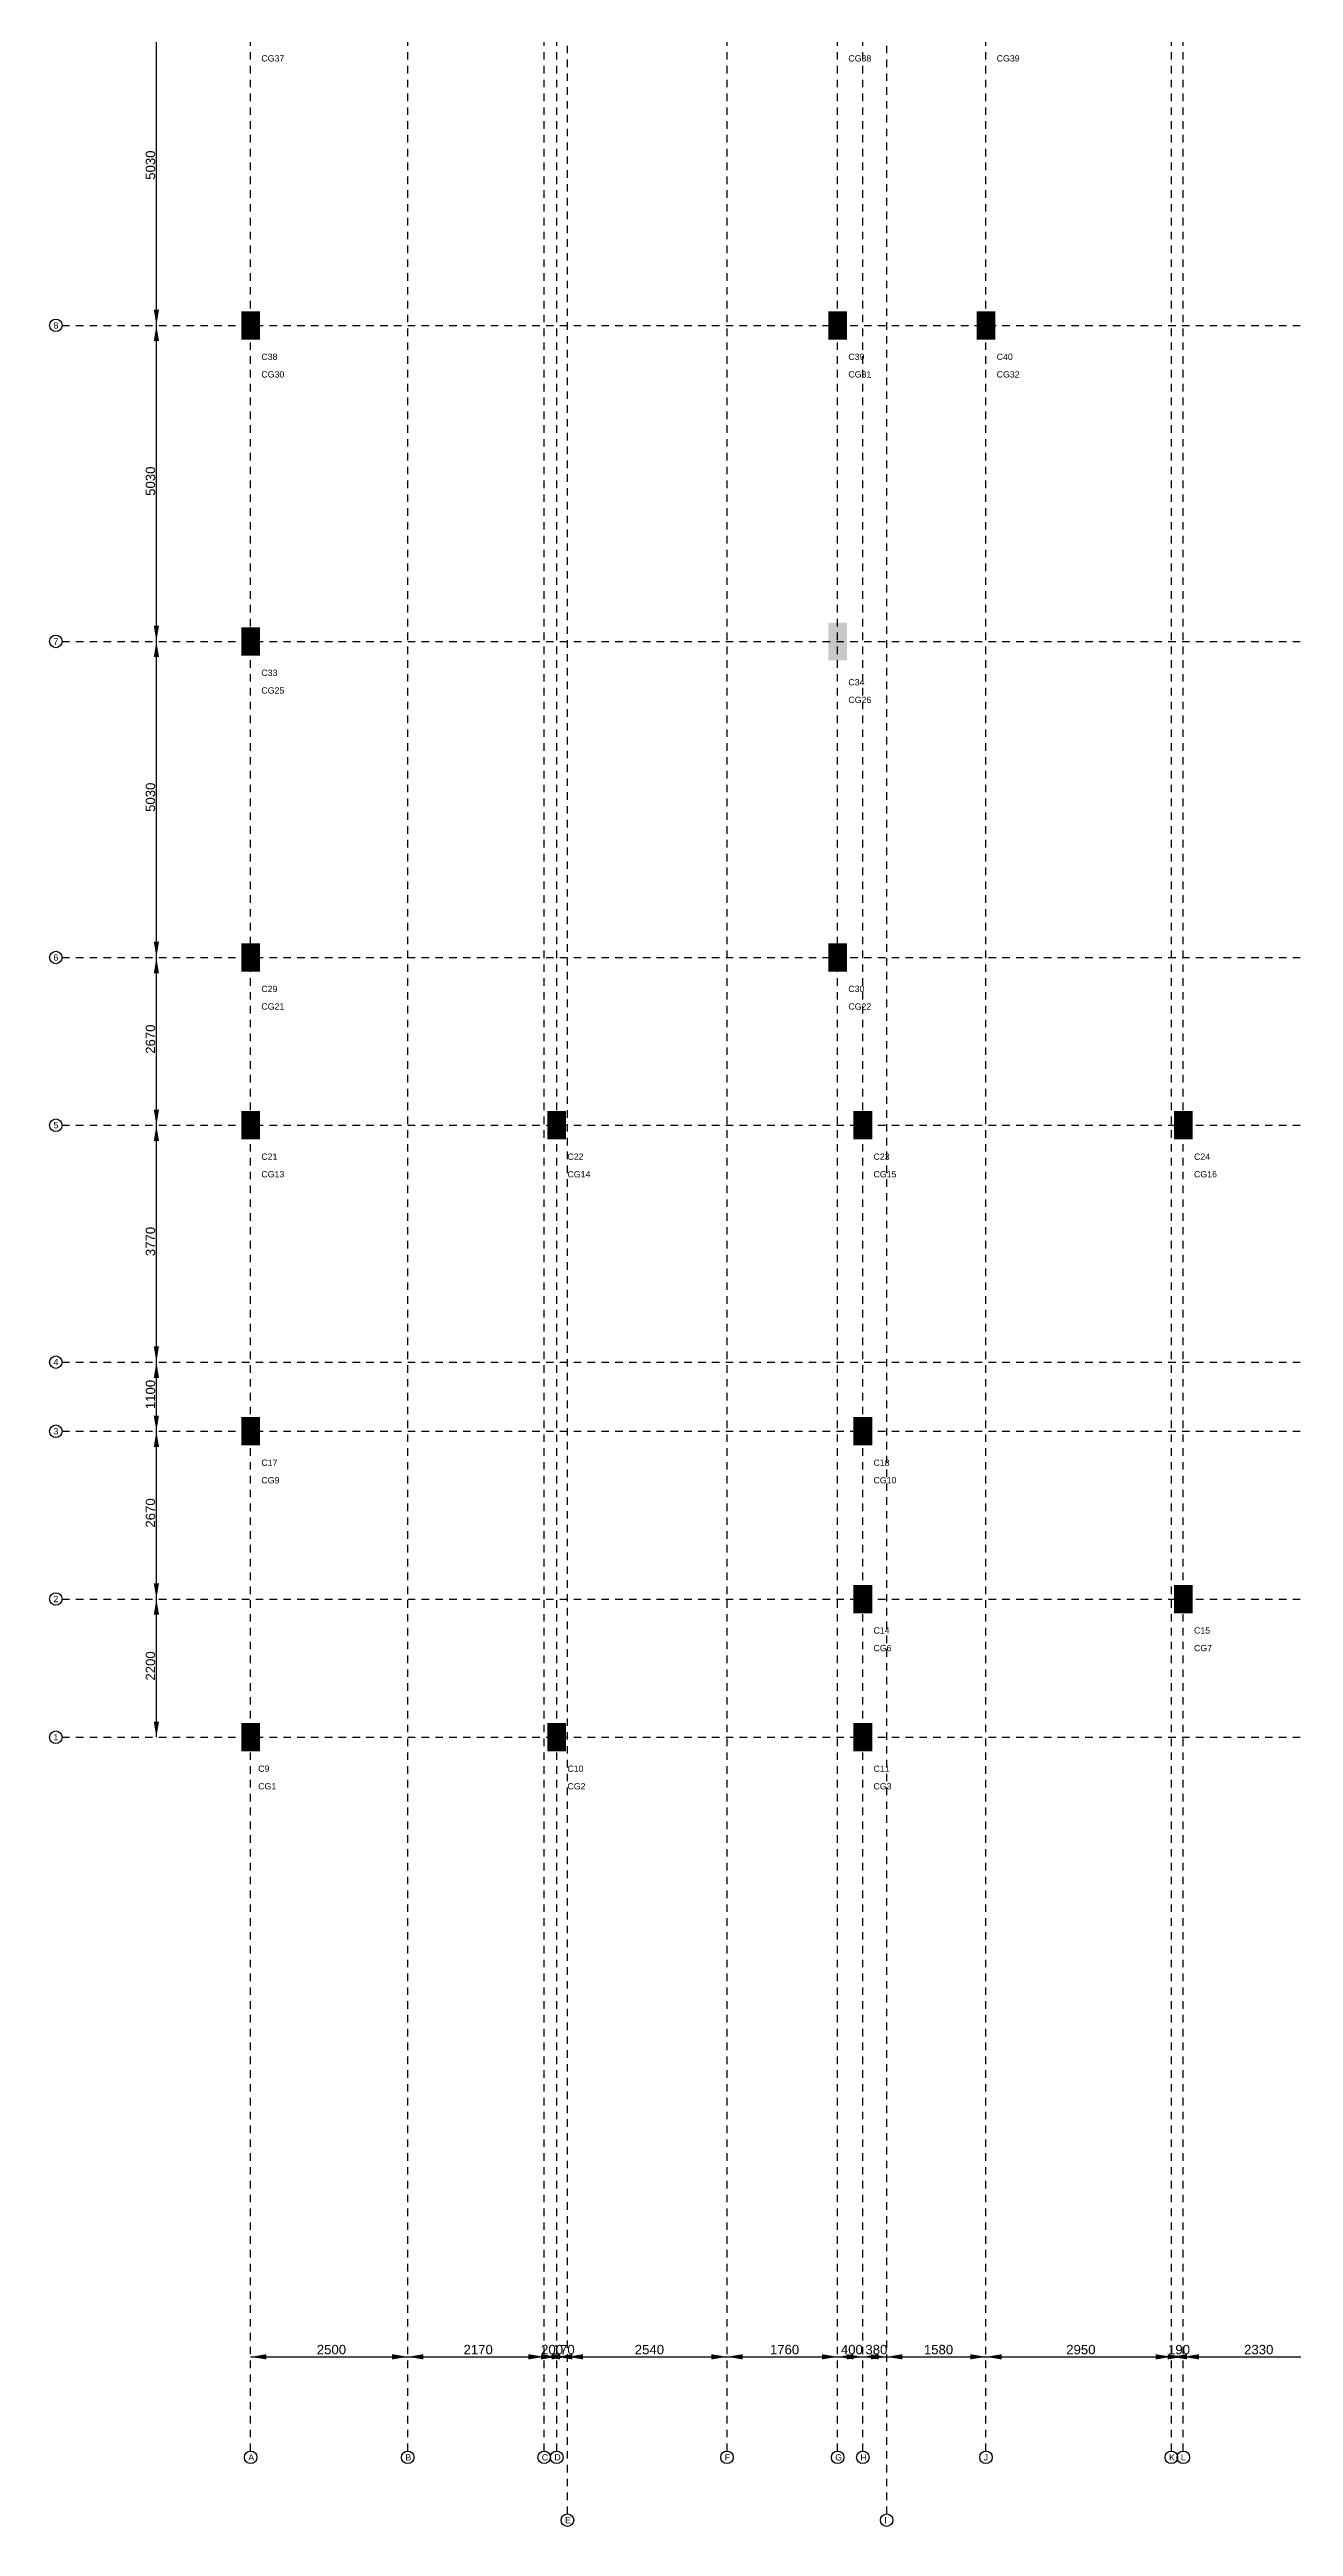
# Model space of a CAD drawing. Extents: x 28 to 264, y -211 to 74.
# Drawn here: x 28.18 to 47.97, y -4.95 to 34.47 of the extents above; entities that cross this region are included whole.
import ezdxf

# ---------------------------------------------------------------- set-up
doc = ezdxf.new("R2010")
doc.units = 0
doc.linetypes.add('ACAD_ISO02W100', pattern=[15, 12, -3])
for name, color, linetype in [('CenterLine', 253, 'CONTINUOUS'), ('Column_Group', 3, 'CONTINUOUS'), ('Column_Name', 4, 'CONTINUOUS'), ('Columns', 6, 'CONTINUOUS'), ('Grid_Dimension', 7, 'CONTINUOUS'), ('Gridname', 7, 'CONTINUOUS')]:
    doc.layers.add(name, color=color, linetype=linetype)
doc.styles.add('STRUDS_Arial', font='ARIAL.TTF', dxfattribs={"height": 0.04})
doc.styles.add('stylebar', font='ARIAL.TTF', dxfattribs={"height": 0.04})

msp = doc.modelspace()

# ---------------------------------------------------------------- linework, layer by layer
at = {"layer": 'Centerline', "linetype": 'ACAD_ISO02W100', "ltscale": 0.01}
for p, q in [((36.418, -4.75), (36.418, 59.38)), ((41.498, -4.75), (41.498, 59.38)), ((31.378, -3.75), (31.378, 58.38)), ((33.878, -3.75), (33.878, 58.38)), ((36.048, -3.75), (36.048, 58.38)), ((36.248, -3.75), (36.248, 58.38)), ((38.958, -3.75), (38.958, 58.38)), ((40.718, -3.75), (40.718, 58.38)), ((41.118, -3.75), (41.118, 58.38)), ((43.078, -3.75), (43.078, 58.38)), ((46.028, -3.75), (46.028, 58.38)), ((46.218, -3.75), (46.218, 58.38)), ((28.378, 30.08), (68.558, 30.08)), ((28.378, 25.05), (68.558, 25.05)), ((28.378, 20.02), (68.558, 20.02)), ((28.378, 17.35), (68.558, 17.35)), ((28.378, 13.58), (68.558, 13.58)), ((28.378, 12.48), (68.558, 12.48)), ((28.378, 9.81), (68.558, 9.81)), ((28.378, 7.61), (68.558, 7.61))]:
    msp.add_line(p, q, dxfattribs=at)
at = {"layer": 'Columns'}
for points in [[(31.228, 29.855), (31.228, 30.305), (31.528, 29.855), (31.528, 30.305)], [(40.568, 29.855), (40.568, 30.305), (40.868, 29.855), (40.868, 30.305)], [(42.928, 29.855), (42.928, 30.305), (43.228, 29.855), (43.228, 30.305)], [(31.228, 24.825), (31.228, 25.275), (31.528, 24.825), (31.528, 25.275)], [(40.568, 24.75), (40.568, 25.35), (40.868, 24.75), (40.868, 25.35)], [(31.228, 19.795), (31.228, 20.245), (31.528, 19.795), (31.528, 20.245)], [(40.568, 19.795), (40.568, 20.245), (40.868, 19.795), (40.868, 20.245)], [(31.228, 17.125), (31.228, 17.575), (31.528, 17.125), (31.528, 17.575)], [(36.098, 17.125), (36.098, 17.575), (36.398, 17.125), (36.398, 17.575)], [(40.968, 17.125), (40.968, 17.575), (41.268, 17.125), (41.268, 17.575)], [(46.068, 17.125), (46.068, 17.575), (46.368, 17.125), (46.368, 17.575)], [(31.228, 12.255), (31.228, 12.705), (31.528, 12.255), (31.528, 12.705)], [(40.968, 12.255), (40.968, 12.705), (41.268, 12.255), (41.268, 12.705)], [(40.968, 9.585), (40.968, 10.035), (41.268, 9.585), (41.268, 10.035)], [(46.068, 9.585), (46.068, 10.035), (46.368, 9.585), (46.368, 10.035)], [(31.228, 7.385), (31.228, 7.835), (31.528, 7.385), (31.528, 7.835)], [(36.098, 7.385), (36.098, 7.835), (36.398, 7.385), (36.398, 7.835)], [(40.968, 7.385), (40.968, 7.835), (41.268, 7.385), (41.268, 7.835)]]:
    msp.add_solid(points, dxfattribs=at)
at = {"layer": 'Grid_Dimension'}
for p, q in [((29.878, 30.08), (29.878, 35.11)), ((29.878, 25.05), (29.878, 30.08)), ((29.878, 20.02), (29.878, 25.05)), ((29.878, 17.35), (29.878, 20.02)), ((29.878, 13.58), (29.878, 17.35)), ((29.878, 12.48), (29.878, 13.58)), ((29.878, 9.81), (29.878, 12.48)), ((29.878, 7.61), (29.878, 9.81)), ((31.378, -2.25), (33.878, -2.25)), ((33.878, -2.25), (36.048, -2.25)), ((36.048, -2.25), (36.248, -2.25)), ((36.248, -2.25), (36.418, -2.25)), ((36.418, -2.25), (38.958, -2.25)), ((38.958, -2.25), (40.718, -2.25)), ((40.718, -2.25), (41.118, -2.25)), ((41.118, -2.25), (41.498, -2.25)), ((41.498, -2.25), (43.078, -2.25)), ((43.078, -2.25), (46.028, -2.25)), ((46.028, -2.25), (46.218, -2.25)), ((46.218, -2.25), (48.548, -2.25))]:
    msp.add_line(p, q, dxfattribs=at)
for points in [[(29.878, 30.08), (29.8364, 30.33), (29.878, 30.08), (29.9196, 30.33)], [(29.878, 30.08), (29.8364, 29.83), (29.878, 30.08), (29.9196, 29.83)], [(29.878, 25.05), (29.8364, 25.3), (29.878, 25.05), (29.9196, 25.3)], [(29.878, 25.05), (29.8364, 24.8), (29.878, 25.05), (29.9196, 24.8)], [(29.878, 20.02), (29.8364, 20.27), (29.878, 20.02), (29.9196, 20.27)], [(29.878, 20.02), (29.8364, 19.77), (29.878, 20.02), (29.9196, 19.77)], [(29.878, 17.35), (29.8364, 17.6), (29.878, 17.35), (29.9196, 17.6)], [(29.878, 17.35), (29.8364, 17.1), (29.878, 17.35), (29.9196, 17.1)], [(29.878, 13.58), (29.8364, 13.83), (29.878, 13.58), (29.9196, 13.83)], [(29.878, 13.58), (29.8364, 13.33), (29.878, 13.58), (29.9196, 13.33)], [(29.878, 12.48), (29.8364, 12.73), (29.878, 12.48), (29.9196, 12.73)], [(29.878, 12.48), (29.8364, 12.23), (29.878, 12.48), (29.9196, 12.23)], [(29.878, 9.81), (29.8364, 10.06), (29.878, 9.81), (29.9196, 10.06)], [(29.878, 9.81), (29.8364, 9.56), (29.878, 9.81), (29.9196, 9.56)], [(29.878, 7.61), (29.8364, 7.86), (29.878, 7.61), (29.9196, 7.86)], [(31.378, -2.25), (31.628, -2.2084), (31.378, -2.25), (31.628, -2.2916)], [(33.878, -2.25), (33.628, -2.2084), (33.878, -2.25), (33.628, -2.2916)], [(33.878, -2.25), (34.128, -2.2084), (33.878, -2.25), (34.128, -2.2916)], [(36.048, -2.25), (35.798, -2.2084), (36.048, -2.25), (35.798, -2.2916)], [(36.248, -2.25), (35.998, -2.2084), (36.248, -2.25), (35.998, -2.2916)], [(36.048, -2.25), (36.298, -2.2084), (36.048, -2.25), (36.298, -2.2916)], [(36.418, -2.25), (36.168, -2.2084), (36.418, -2.25), (36.168, -2.2916)], [(36.248, -2.25), (36.498, -2.2084), (36.248, -2.25), (36.498, -2.2916)], [(36.418, -2.25), (36.668, -2.2084), (36.418, -2.25), (36.668, -2.2916)], [(38.958, -2.25), (38.708, -2.2084), (38.958, -2.25), (38.708, -2.2916)], [(38.958, -2.25), (39.208, -2.2084), (38.958, -2.25), (39.208, -2.2916)], [(40.718, -2.25), (40.468, -2.2084), (40.718, -2.25), (40.468, -2.2916)], [(40.718, -2.25), (40.968, -2.2084), (40.718, -2.25), (40.968, -2.2916)], [(41.118, -2.25), (40.868, -2.2084), (41.118, -2.25), (40.868, -2.2916)], [(41.118, -2.25), (41.368, -2.2084), (41.118, -2.25), (41.368, -2.2916)], [(41.498, -2.25), (41.248, -2.2084), (41.498, -2.25), (41.248, -2.2916)], [(41.498, -2.25), (41.748, -2.2084), (41.498, -2.25), (41.748, -2.2916)], [(43.078, -2.25), (42.828, -2.2084), (43.078, -2.25), (42.828, -2.2916)], [(43.078, -2.25), (43.328, -2.2084), (43.078, -2.25), (43.328, -2.2916)], [(46.028, -2.25), (45.778, -2.2084), (46.028, -2.25), (45.778, -2.2916)], [(46.218, -2.25), (45.968, -2.2084), (46.218, -2.25), (45.968, -2.2916)], [(46.028, -2.25), (46.278, -2.2084), (46.028, -2.25), (46.278, -2.2916)], [(46.218, -2.25), (46.468, -2.2084), (46.218, -2.25), (46.468, -2.2916)]]:
    msp.add_solid(points, dxfattribs=at)
at = {"layer": 'Gridname'}
for centre in [(28.278, 30.08), (28.278, 25.05), (28.278, 20.02), (28.278, 17.35), (28.278, 13.58), (28.278, 12.48), (28.278, 9.81), (28.278, 7.61), (31.378, -3.85), (33.878, -3.85), (36.048, -3.85), (36.248, -3.85), (38.958, -3.85), (40.718, -3.85), (41.118, -3.85), (43.078, -3.85), (46.028, -3.85), (46.218, -3.85), (36.418, -4.85), (41.498, -4.85)]:
    msp.add_circle(centre, 0.1, dxfattribs=at)

# ---------------------------------------------------------------- texts
at = {"layer": 'Column_Group', "style": 'STRUDS_Arial'}
for s, p in [('CG37', (31.548, 34.28)), ('CG38', (40.888, 34.28)), ('CG39', (43.248, 34.28)), ('CG30', (31.548, 29.25)), ('CG31', (40.888, 29.25)), ('CG32', (43.248, 29.25)), ('CG25', (31.548, 24.22)), ('CG26', (40.888, 24.07)), ('CG21', (31.548, 19.19)), ('CG22', (40.888, 19.19)), ('CG13', (31.548, 16.52)), ('CG14', (36.418, 16.52)), ('CG15', (41.288, 16.52)), ('CG16', (46.388, 16.52)), ('CG9', (31.548, 11.65)), ('CG10', (41.288, 11.65)), ('CG6', (41.288, 8.98)), ('CG7', (46.388, 8.98)), ('CG1', (31.498, 6.78)), ('CG2', (36.418, 6.78)), ('CG3', (41.288, 6.78))]:
    msp.add_text(s, height=0.1, dxfattribs=at).set_placement(p)
at = {"layer": 'Column_Name', "style": 'STRUDS_Arial'}
for s, p in [('C38', (31.548, 29.53)), ('C39', (40.888, 29.53)), ('C40', (43.248, 29.53)), ('C33', (31.548, 24.5)), ('C34', (40.888, 24.35)), ('C29', (31.548, 19.47)), ('C30', (40.888, 19.47)), ('C21', (31.548, 16.8)), ('C22', (36.418, 16.8)), ('C23', (41.288, 16.8)), ('C24', (46.388, 16.8)), ('C17', (31.548, 11.93)), ('C18', (41.288, 11.93)), ('C14', (41.288, 9.26)), ('C15', (46.388, 9.26)), ('C9', (31.498, 7.06)), ('C10', (36.418, 7.06)), ('C11', (41.288, 7.06))]:
    msp.add_text(s, height=0.1, dxfattribs=at).set_placement(p)
at = {"layer": 'Grid_Dimension', "style": 'stylebar'}
for s, p in [('5030', (29.858, 32.397)), ('5030', (29.858, 27.367)), ('5030', (29.858, 22.337)), ('2670', (29.858, 18.487)), ('3770', (29.858, 15.267)), ('1100', (29.858, 12.832)), ('2670', (29.858, 10.947)), ('2200', (29.858, 8.512))]:
    msp.add_text(s, height=0.15, rotation=90, dxfattribs=at).set_placement(p)
for s, p in [('2500', (32.43, -2.21)), ('2170', (34.765, -2.21)), ('200', (35.9995, -2.21)), ('170', (36.1845, -2.21)), ('2540', (37.49, -2.21)), ('1760', (39.64, -2.21)), ('400', (40.7695, -2.21)), ('380', (41.1595, -2.21)), ('1580', (42.09, -2.21)), ('2950', (44.355, -2.21)), ('190', (45.9745, -2.21)), ('2330', (47.185, -2.21))]:
    msp.add_text(s, height=0.15, dxfattribs=at).set_placement(p)
at = {"layer": 'GridName', "style": 'STRUDS_Arial'}
for s, p in [('8', (28.2405, 30.03)), ('7', (28.2405, 25)), ('6', (28.2405, 19.97)), ('5', (28.2405, 17.3)), ('4', (28.2405, 13.53)), ('3', (28.2405, 12.43)), ('2', (28.2405, 9.76)), ('1', (28.2405, 7.56)), ('A', (31.3405, -3.9)), ('B', (33.8405, -3.9)), ('C', (36.0105, -3.9)), ('D', (36.2105, -3.9)), ('F', (38.9205, -3.9)), ('G', (40.6805, -3.9)), ('H', (41.0805, -3.9)), ('J', (43.0405, -3.9)), ('K', (45.9905, -3.9)), ('L', (46.1805, -3.9)), ('E', (36.3805, -4.9)), ('I', (41.4605, -4.9))]:
    msp.add_text(s, height=0.1, dxfattribs=at).set_placement(p)

doc.saveas('drawing.dxf')
